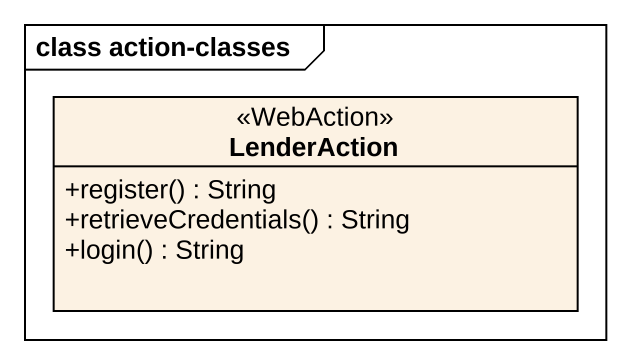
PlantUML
@startuml
mainframe class action-classes
hide circle
hide empty members
skinparam classAttributeIconSize 0
class LenderAction <<WebAction>> {
  +register() : String
  +retrieveCredentials() : String
  +login() : String
}
@enduml
